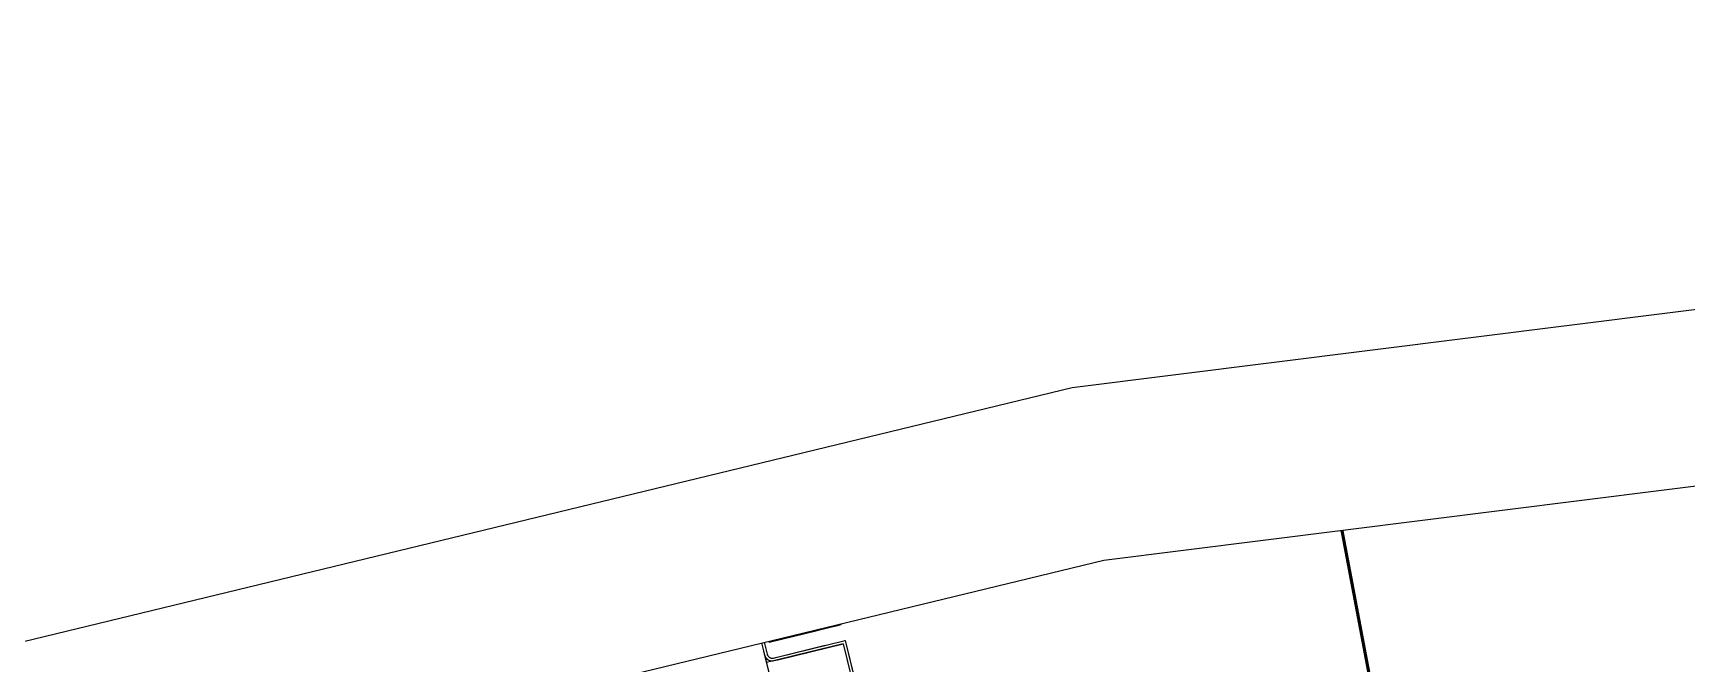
# Model space of a CAD drawing. Header units: millimetres. Extents: x 229784 to 231786, y 726884 to 727329.
# Drawn here: x 230229.2 to 230333.9, y 727289.3 to 727329.3 of the extents above; entities that cross this region are included whole.
import ezdxf

# ---------------------------------------------------------------- set-up
doc = ezdxf.new("R2010")
doc.units = ezdxf.units.MM
doc.linetypes.add('2480-GEOMET-12.8.14$0$HIDDEN', pattern=[4.375, 3.125, -1.25])
for name, color, linetype in [('2480-GEOMET-12.8.14$0$hanaiot', 7, '2480-GEOMET-12.8.14$0$HIDDEN'), ('2480-PLAN-12.8.14$0$plan_makif1 v1$0$pcell', 8, 'Continuous'), ('2480B-TABA_500-9.1.17$0$hanaiot', 7, 'Continuous'), ('AOI', 7, 'Continuous'), ('M1200', 2, 'Continuous')]:
    doc.layers.add(name, color=color, linetype=linetype)
doc.layers.add('2480B-TABA_500-9.1.17$0$pcell', color=7, linetype='Continuous', true_color=0x527dff)

msp = doc.modelspace()

# ---------------------------------------------------------------- linework, layer by layer
at = {"layer": '2480-GEOMET-12.8.14$0$hanaiot'}
for p, q in [((230275.466, 727290.154), (230281.009, 727267.574)), ((230280.502, 727290.617), (230275.646, 727289.425))]:
    msp.add_line(p, q, dxfattribs=at)
for points in [[(230275.798, 727290.773), (230275.815, 727290.703), (230280.38, 727291.823), (230280.366, 727291.88)], [(230277.102, 727289.783), (230280.501, 727290.617)]]:
    msp.add_lwpolyline(points, dxfattribs=at)
for points in [[(230275.341, 727290.663), (230275.526, 727289.911, 0.4141114), (230276.131, 727289.544), (230276.374, 727289.604)], [(230275.507, 727290.703), (230275.691, 727289.951, 0.4141114), (230276.09, 727289.71), (230276.333, 727289.769)], [(230276.333, 727289.769), (230280.626, 727290.823), (230286.071, 727268.643), (230285.874, 727268.594), (230281.533, 727267.528, 0.4142773), (230281.292, 727267.128), (230282.825, 727260.892)], [(230276.374, 727289.604), (230280.501, 727290.617), (230285.865, 727268.767), (230285.865, 727268.767), (230281.495, 727267.693, 0.4141821), (230281.129, 727267.089), (230282.66, 727260.852)]]:
    msp.add_lwpolyline(points, format="xyb", dxfattribs=at)
at = {"layer": '2480-PLAN-12.8.14$0$plan_makif1 v1$0$pcell', "const_width": 0.2}
for points in [[(230391.486, 727307.771), (230393.801, 727278.498, 0.0267187), (230317.634, 727268.339), (230312.071, 727297.802)], [(230312.071, 727297.802), (230317.634, 727268.339, 0.0272217), (230241.6, 727249.695), (230232.33, 727280.241)]]:
    msp.add_lwpolyline(points, format="xyb", dxfattribs=at)
at = {"layer": '2480B-TABA_500-9.1.17$0$hanaiot'}
for p, q in [((230275.466, 727290.154), (230281.009, 727267.574)), ((230280.502, 727290.617), (230275.646, 727289.425))]:
    msp.add_line(p, q, dxfattribs=at)
for points in [[(230275.798, 727290.773), (230275.815, 727290.703), (230280.38, 727291.823), (230280.366, 727291.88)], [(230277.102, 727289.783), (230280.501, 727290.617)]]:
    msp.add_lwpolyline(points, dxfattribs=at)
for points in [[(230275.341, 727290.663), (230275.526, 727289.911, 0.4141114), (230276.131, 727289.544), (230276.374, 727289.604)], [(230275.507, 727290.703), (230275.691, 727289.951, 0.4141114), (230276.09, 727289.71), (230276.333, 727289.769)], [(230276.333, 727289.769), (230280.626, 727290.823), (230286.071, 727268.643), (230285.874, 727268.594), (230281.533, 727267.528, 0.4142773), (230281.292, 727267.128), (230282.825, 727260.892)], [(230276.374, 727289.604), (230280.501, 727290.617), (230285.865, 727268.767), (230285.865, 727268.767), (230281.495, 727267.693, 0.4141821), (230281.129, 727267.089), (230282.66, 727260.852)]]:
    msp.add_lwpolyline(points, format="xyb", dxfattribs=at)
at = {"layer": '2480B-TABA_500-9.1.17$0$pcell'}
for points in [[(230391.486, 727307.771), (230393.801, 727278.498, 0.0267187), (230317.634, 727268.339), (230312.071, 727297.802)], [(230312.071, 727297.802), (230317.634, 727268.339, 0.0272217), (230241.6, 727249.695), (230232.33, 727280.241)]]:
    msp.add_lwpolyline(points, format="xyb", dxfattribs=at)
at = {"layer": 'AOI'}
msp.add_lwpolyline([(230570.46, 727223.288), (230463.919, 727225.53), (230284.524, 727214.26), (230191.177, 727184.272), (230053.958, 727098.858), (229875.733, 726913.019), (229783.503, 726954.921), (229985.676, 727170.293), (230180.527, 727279.1), (230294.998, 727306.837), (230401.812, 727320.244), (230532.007, 727329.274), (230658.696, 727290.108)], dxfattribs=at)
at = {"layer": 'M1200'}
msp.add_lwpolyline([(230572.224, 727234.344), (230463.688, 727236.628), (230282.449, 727225.242), (230186.48, 727194.412), (230046.917, 727107.538), (229873.167, 726926.366), (229802.182, 726958.616), (229992.585, 727161.448), (230184.611, 727268.679), (230297.001, 727295.911), (230402.887, 727309.202), (230530.709, 727318.067), (230655.466, 727279.498)], dxfattribs=at)

doc.saveas('drawing.dxf')
